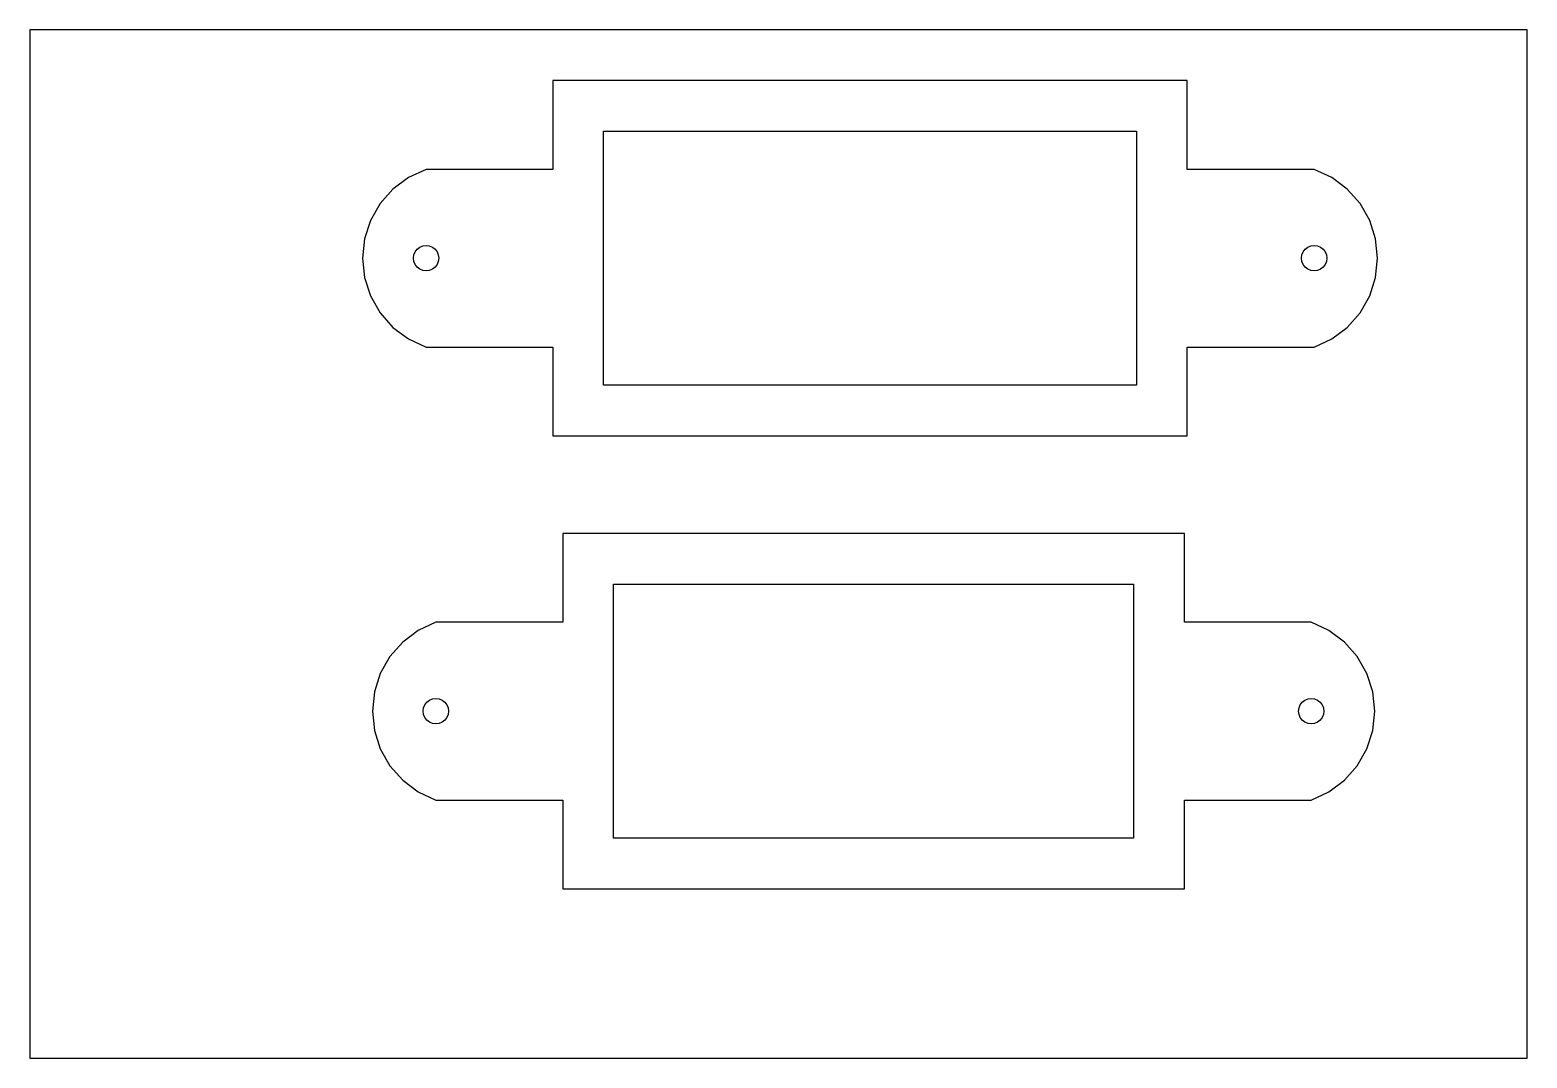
# Model space of a CAD drawing. Extents: x -196 to -78, y 236 to 317.
import ezdxf

# ---------------------------------------------------------------- set-up
doc = ezdxf.new("R2010")
doc.units = 0

msp = doc.modelspace()

# ---------------------------------------------------------------- linework, layer by layer
at = {"layer": 'Calque 1', "color": 4}
for p, q in [((-77.866282, 316.744833), (-195.866281, 316.744833)), ((-195.866281, 316.744833), (-195.866281, 235.744832)), ((-77.866282, 235.744832), (-77.866282, 316.744833)), ((-104.646781, 312.760762), (-154.646782, 312.760762)), ((-154.646782, 312.760762), (-154.646782, 305.760762)), ((-104.646781, 305.760762), (-104.646781, 312.760762)), ((-150.646785, 288.760762), (-150.646785, 308.760762)), ((-150.646785, 308.760762), (-108.646784, 308.760762)), ((-108.646784, 308.760762), (-108.646784, 288.760762)), ((-164.646782, 305.760762), (-166.032632, 305.119013)), ((-154.646782, 305.760762), (-164.646782, 305.760762)), ((-94.646781, 305.760762), (-104.646781, 305.760762)), ((-93.260932, 305.119013), (-94.646781, 305.760762)), ((-166.032632, 305.119013), (-167.257228, 304.206444)), ((-92.036341, 304.206444), (-93.260932, 305.119013)), ((-167.257228, 304.206444), (-168.26841, 303.061925)), ((-91.02515, 303.061925), (-92.036341, 304.206444)), ((-168.26841, 303.061925), (-169.023112, 301.734204)), ((-90.270451, 301.734204), (-91.02515, 303.061925)), ((-169.023112, 301.734204), (-169.489185, 300.279835)), ((-89.804381, 300.279835), (-90.270451, 301.734204)), ((-169.489185, 300.279835), (-169.646783, 298.760762)), ((-165.146784, 299.626788), (-164.905603, 299.726688)), ((-164.905603, 299.726688), (-164.646782, 299.760758)), ((-164.646782, 299.760758), (-164.387965, 299.726688)), ((-164.387965, 299.726688), (-164.146783, 299.626788)), ((-95.14678, 299.626788), (-94.905601, 299.726688)), ((-94.905601, 299.726688), (-94.646781, 299.760758)), ((-94.646781, 299.760758), (-94.387961, 299.726688)), ((-94.387961, 299.726688), (-94.146782, 299.626788)), ((-89.646783, 298.760762), (-89.804381, 300.279835)), ((-169.646783, 298.760762), (-169.489185, 297.24169)), ((-165.64678, 298.760762), (-165.61271, 299.019582)), ((-165.61271, 298.501943), (-165.64678, 298.760762)), ((-165.61271, 299.019582), (-165.512809, 299.260762)), ((-165.512809, 299.260762), (-165.35389, 299.467869)), ((-165.35389, 299.467869), (-165.146784, 299.626788)), ((-164.146783, 299.626788), (-163.939677, 299.467869)), ((-163.939677, 299.467869), (-163.780758, 299.260762)), ((-163.780758, 299.260762), (-163.68086, 299.019582)), ((-163.68086, 299.019582), (-163.64679, 298.760762)), ((-163.64679, 298.760762), (-163.68086, 298.501943)), ((-95.64681, 298.760762), (-95.612712, 299.019582)), ((-95.612712, 298.501943), (-95.64681, 298.760762)), ((-95.612712, 299.019582), (-95.512811, 299.260762)), ((-95.512811, 299.260762), (-95.353892, 299.467869)), ((-95.353892, 299.467869), (-95.14678, 299.626788)), ((-94.146782, 299.626788), (-93.939682, 299.467869)), ((-93.939682, 299.467869), (-93.780762, 299.260762)), ((-93.780762, 299.260762), (-93.680861, 299.019582)), ((-93.680861, 299.019582), (-93.64676, 298.760762)), ((-93.64676, 298.760762), (-93.680861, 298.501943)), ((-89.804381, 297.24169), (-89.646783, 298.760762)), ((-165.512809, 298.260762), (-165.61271, 298.501943)), ((-165.35389, 298.053656), (-165.512809, 298.260762)), ((-165.146784, 297.894737), (-165.35389, 298.053656)), ((-164.905603, 297.794837), (-165.146784, 297.894737)), ((-164.646782, 297.760757), (-164.905603, 297.794837)), ((-164.387965, 297.794837), (-164.646782, 297.760757)), ((-164.146783, 297.894737), (-164.387965, 297.794837)), ((-163.939677, 298.053656), (-164.146783, 297.894737)), ((-163.780758, 298.260762), (-163.939677, 298.053656)), ((-163.68086, 298.501943), (-163.780758, 298.260762)), ((-95.512811, 298.260762), (-95.612712, 298.501943)), ((-95.353892, 298.053656), (-95.512811, 298.260762)), ((-95.14678, 297.894737), (-95.353892, 298.053656)), ((-94.905601, 297.794837), (-95.14678, 297.894737)), ((-94.646781, 297.760757), (-94.905601, 297.794837)), ((-94.387961, 297.794837), (-94.646781, 297.760757)), ((-94.146782, 297.894737), (-94.387961, 297.794837)), ((-93.939682, 298.053656), (-94.146782, 297.894737)), ((-93.780762, 298.260762), (-93.939682, 298.053656)), ((-93.680861, 298.501943), (-93.780762, 298.260762)), ((-169.489185, 297.24169), (-169.023112, 295.78732)), ((-90.270451, 295.78732), (-89.804381, 297.24169)), ((-169.023112, 295.78732), (-168.26841, 294.4596)), ((-91.02515, 294.4596), (-90.270451, 295.78732)), ((-168.26841, 294.4596), (-167.257228, 293.315081)), ((-92.036341, 293.315081), (-91.02515, 294.4596)), ((-167.257228, 293.315081), (-166.032632, 292.402512)), ((-93.260932, 292.402512), (-92.036341, 293.315081)), ((-166.032632, 292.402512), (-164.646782, 291.760762)), ((-164.646782, 291.760762), (-154.646782, 291.760762)), ((-154.646782, 291.760762), (-154.646782, 284.760762)), ((-104.646781, 284.760762), (-104.646781, 291.760762)), ((-104.646781, 291.760762), (-94.646781, 291.760762)), ((-94.646781, 291.760762), (-93.260932, 292.402512)), ((-108.646784, 288.760762), (-150.646785, 288.760762)), ((-154.646782, 284.760762), (-104.646781, 284.760762)), ((-104.873081, 277.075332), (-153.873084, 277.075332)), ((-153.873084, 277.075332), (-153.873084, 270.075331)), ((-104.873081, 270.075331), (-104.873081, 277.075332)), ((-149.873087, 253.075331), (-149.873087, 273.075331)), ((-149.873087, 273.075331), (-108.873084, 273.075331)), ((-108.873084, 273.075331), (-108.873084, 253.075331)), ((-165.258933, 269.433583), (-166.48353, 268.521015)), ((-163.873087, 270.075331), (-165.258933, 269.433583)), ((-153.873084, 270.075331), (-163.873087, 270.075331)), ((-94.873081, 270.075331), (-104.873081, 270.075331)), ((-93.48724, 269.433583), (-94.873081, 270.075331)), ((-92.262641, 268.521015), (-93.48724, 269.433583)), ((-166.48353, 268.521015), (-167.494715, 267.376494)), ((-91.251461, 267.376494), (-92.262641, 268.521015)), ((-167.494715, 267.376494), (-168.249414, 266.048774)), ((-90.496751, 266.048774), (-91.251461, 267.376494)), ((-168.249414, 266.048774), (-168.71549, 264.594403)), ((-90.030681, 264.594403), (-90.496751, 266.048774)), ((-168.71549, 264.594403), (-168.873085, 263.075331)), ((-89.873082, 263.075331), (-90.030681, 264.594403)), ((-164.873082, 263.075331), (-164.839012, 263.334151)), ((-164.839012, 263.334151), (-164.739111, 263.575333)), ((-164.739111, 263.575333), (-164.580192, 263.782439)), ((-164.580192, 263.782439), (-164.373086, 263.941358)), ((-164.373086, 263.941358), (-164.131904, 264.041256)), ((-164.131904, 264.041256), (-163.873087, 264.075329)), ((-163.873087, 264.075329), (-163.614267, 264.041256)), ((-163.614267, 264.041256), (-163.373085, 263.941358)), ((-163.373085, 263.941358), (-163.165979, 263.782439)), ((-163.165979, 263.782439), (-163.00706, 263.575333)), ((-163.00706, 263.575333), (-162.907162, 263.334151)), ((-162.907162, 263.334151), (-162.873092, 263.075331)), ((-95.87311, 263.075331), (-95.839012, 263.334151)), ((-95.839012, 263.334151), (-95.739111, 263.575333)), ((-95.739111, 263.575333), (-95.580192, 263.782439)), ((-95.580192, 263.782439), (-95.37308, 263.941358)), ((-95.37308, 263.941358), (-95.131901, 264.041256)), ((-95.131901, 264.041256), (-94.873081, 264.075329)), ((-94.873081, 264.075329), (-94.614272, 264.041256)), ((-94.614272, 264.041256), (-94.373082, 263.941358)), ((-94.373082, 263.941358), (-94.165982, 263.782439)), ((-94.165982, 263.782439), (-94.007062, 263.575333)), ((-94.007062, 263.575333), (-93.907161, 263.334151)), ((-93.907161, 263.334151), (-93.87306, 263.075331)), ((-168.873085, 263.075331), (-168.71549, 261.556259)), ((-164.839012, 262.816513), (-164.873082, 263.075331)), ((-164.739111, 262.575332), (-164.839012, 262.816513)), ((-164.580192, 262.368226), (-164.739111, 262.575332)), ((-164.373086, 262.209307), (-164.580192, 262.368226)), ((-164.131904, 262.109406), (-164.373086, 262.209307)), ((-163.873087, 262.075327), (-164.131904, 262.109406)), ((-163.614267, 262.109406), (-163.873087, 262.075327)), ((-163.373085, 262.209307), (-163.614267, 262.109406)), ((-163.165979, 262.368226), (-163.373085, 262.209307)), ((-163.00706, 262.575332), (-163.165979, 262.368226)), ((-162.907162, 262.816513), (-163.00706, 262.575332)), ((-162.873092, 263.075331), (-162.907162, 262.816513)), ((-95.839012, 262.816513), (-95.87311, 263.075331)), ((-95.739111, 262.575332), (-95.839012, 262.816513)), ((-95.580192, 262.368226), (-95.739111, 262.575332)), ((-95.37308, 262.209307), (-95.580192, 262.368226)), ((-95.131901, 262.109406), (-95.37308, 262.209307)), ((-94.873081, 262.075327), (-95.131901, 262.109406)), ((-94.614272, 262.109406), (-94.873081, 262.075327)), ((-94.373082, 262.209307), (-94.614272, 262.109406)), ((-94.165982, 262.368226), (-94.373082, 262.209307)), ((-94.007062, 262.575332), (-94.165982, 262.368226)), ((-93.907161, 262.816513), (-94.007062, 262.575332)), ((-93.87306, 263.075331), (-93.907161, 262.816513)), ((-90.030681, 261.556259), (-89.873082, 263.075331)), ((-168.71549, 261.556259), (-168.249414, 260.101888)), ((-90.496751, 260.101888), (-90.030681, 261.556259)), ((-168.249414, 260.101888), (-167.494715, 258.774168)), ((-91.251461, 258.774168), (-90.496751, 260.101888)), ((-167.494715, 258.774168), (-166.48353, 257.62965)), ((-92.262641, 257.62965), (-91.251461, 258.774168)), ((-166.48353, 257.62965), (-165.258933, 256.717082)), ((-93.48724, 256.717082), (-92.262641, 257.62965)), ((-165.258933, 256.717082), (-163.873087, 256.075331)), ((-163.873087, 256.075331), (-153.873084, 256.075331)), ((-153.873084, 256.075331), (-153.873084, 249.075331)), ((-104.873081, 249.075331), (-104.873081, 256.075331)), ((-104.873081, 256.075331), (-94.873081, 256.075331)), ((-94.873081, 256.075331), (-93.48724, 256.717082)), ((-108.873084, 253.075331), (-149.873087, 253.075331)), ((-153.873084, 249.075331), (-104.873081, 249.075331)), ((-195.866281, 235.744832), (-77.866282, 235.744832))]:
    msp.add_line(p, q, dxfattribs=at)

doc.saveas('drawing.dxf')
